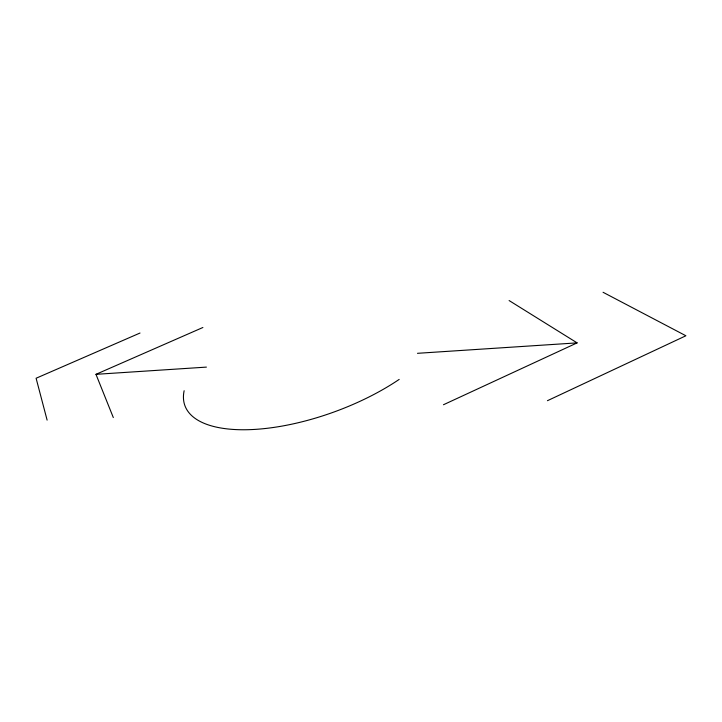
<?xml version="1.0" encoding="UTF-8"?>
<svg xmlns="http://www.w3.org/2000/svg" width="722" height="722" viewBox="0 0 722 722"><rect width="100%" height="100%" fill="white"/><g stroke="black" fill="none" stroke-linecap="round" stroke-linejoin="round"><path stroke-width="1.08" d="M547.438 400.701L685.9 335.766L603.06 292.284M443.461 404.744L577.104 342.878L509.109 300.551M113.318 417.56L95.972 374.33L202.891 327.499M140.014 333.032L36.1 378.247L47.12 420.132M95.972 374.33L206.411 367.11M417.478 353.311L577.104 342.878M399.176 379.411A138.344 57.02 -20 0 1 253.142 429.5A138.344 57.02 -20 0 1 184.137 390.728"/></g></svg>
